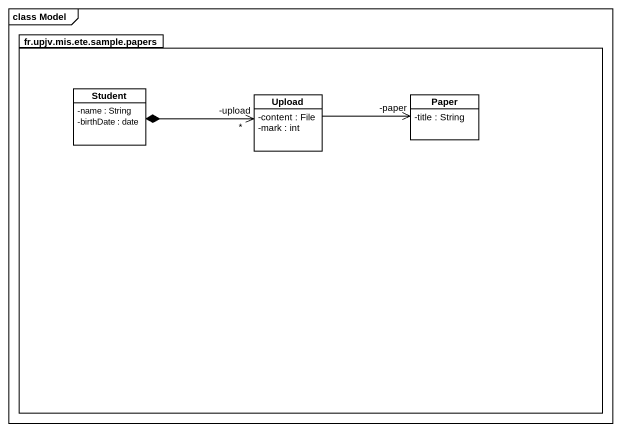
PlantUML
@startuml
mainframe class Model
hide circle
hide empty members
skinparam classAttributeIconSize 0
package "fr.upjv.mis.ete.sample.papers" as fr_upjv_mis_ete_sample {
  class Student {
    -name : String
    -birthDate : date
  }
  class Upload {
    -content : File
    -mark : int
  }
  class Paper {
    -title : String
  }
}
Student *-right-> "*\n-upload" Upload
Upload -right-> "-paper" Paper
@enduml
